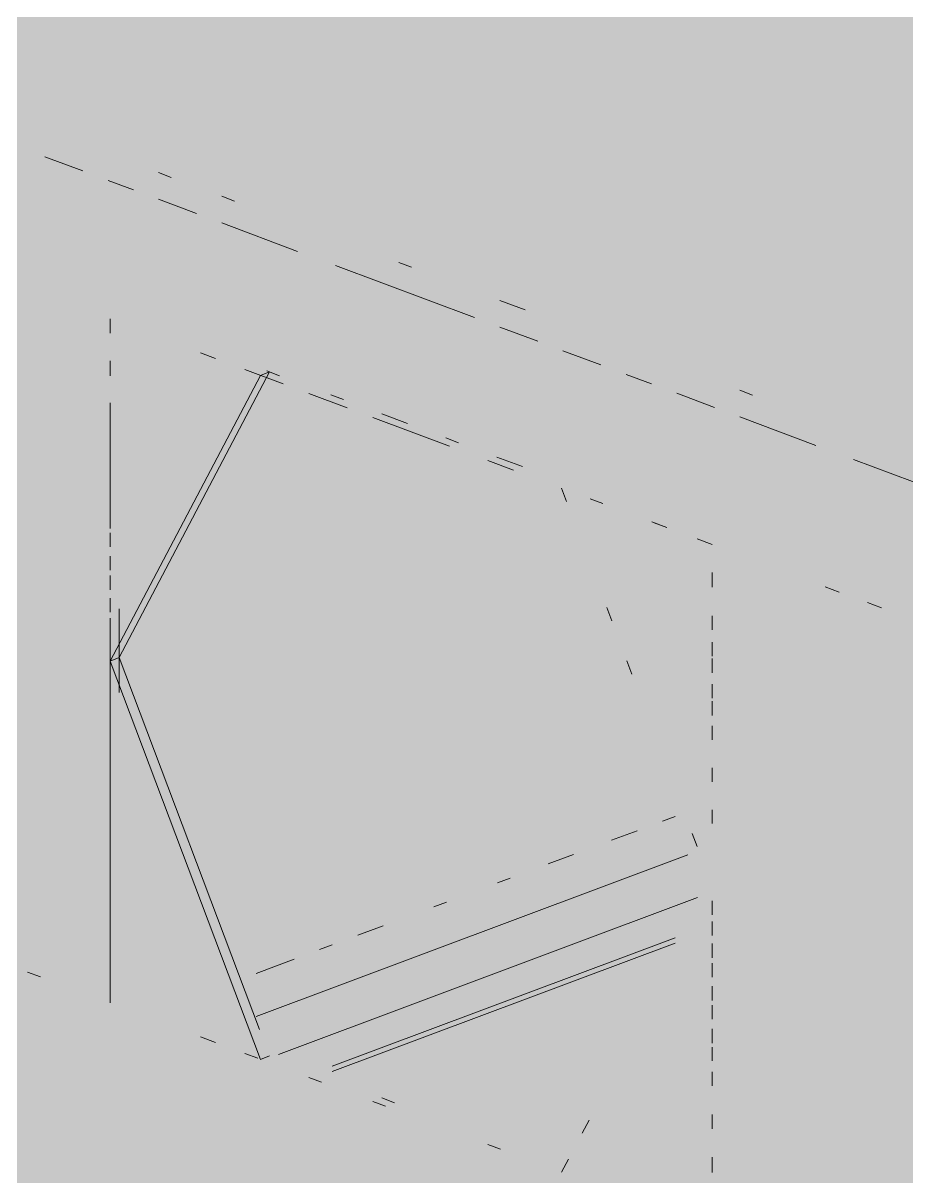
# Paper-space layout '03 3D Building and Roof' of a CAD drawing. Header units: millimetres. Extents: x 5 to 415, y 5 to 292.
# Drawn here: x 109.36 to 113.71, y 80.68 to 86.36 of the extents above; entities that cross this region are included whole.
import ezdxf

# ---------------------------------------------------------------- set-up
doc = ezdxf.new("R2010")
doc.units = ezdxf.units.MM
doc.layers.add('EXISTING', color=7, linetype='Continuous')
doc.layers.add('IMAGES', color=7, linetype='Continuous')

# ---------------------------------------------------------------- blocks, each defined once
blk = doc.blocks.new('SHEET_03')
at = {"layer": 'EXISTING', "color": 250, "lineweight": 9}
for p, q in [((109.6528, 85.6336), (109.4663, 85.7035)), ((110.0259, 85.6249), (110.0881, 85.6016)), ((109.9015, 85.5404), (109.7772, 85.587)), ((110.2124, 85.424), (110.0259, 85.4938)), ((110.3368, 85.5085), (110.3989, 85.4852)), ((110.7098, 85.2376), (110.3368, 85.3774)), ((111.5803, 84.9115), (110.8964, 85.1677)), ((111.2073, 85.1824), (111.2694, 85.1591)), ((111.7047, 84.9961), (111.829, 84.9495)), ((109.787, 84.8359), (109.787, 84.9046)), ((109.787, 84.9046), (109.787, 84.8345)), ((111.8912, 84.7951), (111.7047, 84.8649)), ((110.3054, 84.7104), (110.2314, 84.7381)), ((112.2021, 84.6786), (112.0156, 84.7485)), ((109.787, 84.6298), (109.787, 84.6985)), ((109.787, 84.6942), (109.787, 84.6241)), ((109.787, 83.2212), (110.5276, 84.6272)), ((110.5721, 84.6438), (109.8314, 83.2379)), ((110.4505, 84.6561), (110.6392, 84.5854)), ((110.5721, 84.6438), (110.5276, 84.6272)), ((110.6207, 84.6256), (110.5578, 84.6492)), ((112.4508, 84.5854), (112.3265, 84.632)), ((110.765, 84.5382), (110.9538, 84.4675)), ((110.9353, 84.5078), (110.8724, 84.5313)), ((112.7617, 84.469), (112.5752, 84.5389)), ((112.8861, 84.5535), (112.9482, 84.5302)), ((109.787, 83.874), (109.787, 84.4924)), ((109.787, 84.4838), (109.787, 84.4136)), ((111.0796, 84.4204), (111.457, 84.279)), ((111.2498, 84.3899), (111.124, 84.4371)), ((113.2591, 84.2826), (112.8861, 84.4224)), ((111.5015, 84.2957), (111.4386, 84.3192)), ((109.787, 84.2734), (109.787, 84.2032)), ((111.816, 84.1778), (111.6902, 84.225)), ((111.6457, 84.2083), (111.7716, 84.1612)), ((114.1296, 83.9565), (113.4457, 84.2128)), ((109.787, 84.0629), (109.787, 83.9928)), ((112.009, 84.0723), (112.0336, 84.0069)), ((112.149, 84.0198), (112.2119, 83.9962)), ((112.5274, 83.878), (112.4533, 83.9058)), ((112.4636, 83.902), (112.5265, 83.8784)), ((109.787, 83.8525), (109.787, 83.7824)), ((112.7496, 83.7948), (112.6755, 83.8225)), ((109.787, 83.6679), (109.787, 83.7366)), ((112.7496, 83.6574), (112.7496, 83.5887)), ((109.787, 83.6421), (109.787, 83.572)), ((112.7496, 83.5844), (112.7496, 83.6545)), ((113.3745, 83.5607), (113.3051, 83.5867)), ((109.787, 83.4617), (109.787, 83.5304)), ((113.5829, 83.4827), (113.5134, 83.5087)), ((109.787, 83.4317), (109.787, 83.2212)), ((109.8314, 83.4784), (109.8314, 83.0661)), ((109.8314, 83.2379), (109.8314, 83.4483)), ((112.2312, 83.484), (112.2558, 83.4186)), ((112.7496, 83.374), (112.7496, 83.4441)), ((109.787, 82.7059), (109.787, 83.3243)), ((112.7496, 83.3138), (112.7496, 83.2451)), ((109.787, 83.2212), (109.8314, 83.2379)), ((109.787, 83.2212), (109.787, 83.1511)), ((110.5276, 81.2604), (109.787, 83.2212)), ((109.8314, 83.0976), (109.8314, 83.2379)), ((109.8314, 83.2379), (110.5227, 81.4078)), ((112.3299, 83.2226), (112.3546, 83.1572)), ((112.7496, 83.1635), (112.7496, 83.2337)), ((112.7496, 83.1077), (112.7496, 83.039)), ((109.787, 83.0108), (109.787, 81.5379)), ((112.7496, 82.9531), (112.7496, 83.0233)), ((112.7496, 82.9016), (112.7496, 82.8329)), ((112.7496, 82.6955), (112.7496, 82.6267)), ((109.787, 82.4998), (109.787, 82.5685)), ((112.7496, 82.4893), (112.7496, 82.4206)), ((112.5049, 82.4329), (112.5674, 82.4563)), ((109.787, 82.2937), (109.787, 82.3624)), ((112.255, 82.3393), (112.3799, 82.3861)), ((112.6509, 82.3729), (112.6755, 82.3075)), ((110.5055, 81.4712), (112.6299, 82.267)), ((111.9426, 82.2222), (112.0675, 82.269)), ((109.787, 82.0875), (109.787, 82.1563)), ((111.6926, 82.1286), (111.7551, 82.152)), ((112.6776, 82.0564), (110.6157, 81.284)), ((111.3802, 82.0116), (111.4427, 82.035)), ((112.7496, 81.9711), (112.7496, 82.0413)), ((109.787, 81.5379), (109.787, 81.9501)), ((111.0053, 81.8711), (111.1303, 81.9179)), ((112.7496, 81.9397), (112.7496, 81.8709)), ((110.8804, 81.2263), (112.5674, 81.8583)), ((110.8179, 81.8009), (110.8804, 81.8243)), ((110.8804, 81.2008), (112.5674, 81.8328)), ((112.7496, 81.7607), (112.7496, 81.8309)), ((110.5055, 81.6839), (110.6929, 81.7541)), ((112.7496, 81.7335), (112.7496, 81.6648)), ((109.444, 81.6664), (109.381, 81.6899)), ((112.7496, 81.5503), (112.7496, 81.6204)), ((112.7496, 81.5274), (112.7496, 81.4587)), ((112.7496, 81.3399), (112.7496, 81.41)), ((110.2314, 81.3714), (110.3054, 81.3437)), ((110.5134, 81.2658), (110.4505, 81.2893)), ((110.5721, 81.2771), (110.5276, 81.2604)), ((112.7496, 81.3213), (112.7496, 81.2526)), ((110.8279, 81.1479), (110.765, 81.1715)), ((112.7496, 81.1295), (112.7496, 81.1996)), ((111.1425, 81.0301), (111.0796, 81.0537)), ((111.124, 81.0703), (111.1869, 81.0467)), ((112.7496, 80.919), (112.7496, 80.9892)), ((112.1436, 80.9611), (112.11, 80.8972)), ((111.7087, 80.818), (111.6457, 80.8416)), ((112.0426, 80.7694), (112.009, 80.7055)), ((112.7496, 80.7086), (112.7496, 80.7788)), ((112.7496, 80.7716), (112.7496, 80.7029))]:
    blk.add_line(p, q, dxfattribs=at)
at = {"layer": 'IMAGES', "color": 7}
for points in [[(108.8614, 86.2857), (109.8896, 86.2857), (108.8614, 86.4571), (109.8896, 86.4571)], [(109.8896, 86.2857), (110.0609, 86.2857), (109.8896, 86.4571), (110.0609, 86.4571)], [(110.0609, 86.2857), (110.2323, 86.2857), (110.0609, 86.4571), (110.2323, 86.4571)], [(110.2323, 86.2857), (110.4037, 86.2857), (110.2323, 86.4571), (110.4037, 86.4571)], [(110.4037, 86.2857), (110.575, 86.2857), (110.4037, 86.4571), (110.575, 86.4571)], [(110.575, 86.2857), (110.7464, 86.2857), (110.575, 86.4571), (110.7464, 86.4571)], [(110.7464, 86.1143), (110.9178, 86.1143), (110.7464, 86.4571), (110.9178, 86.4571)], [(110.9178, 86.2857), (122.0564, 86.2857), (110.9178, 86.4571), (122.0564, 86.4571)], [(108.8614, 86.1143), (109.3755, 86.1143), (108.8614, 86.2857), (109.3755, 86.2857)], [(109.3755, 86.1143), (110.0609, 86.1143), (109.3755, 86.2857), (110.0609, 86.2857)], [(110.0609, 86.1143), (110.4037, 86.1143), (110.0609, 86.2857), (110.4037, 86.2857)], [(110.4037, 86.1143), (110.575, 86.1143), (110.4037, 86.2857), (110.575, 86.2857)], [(110.575, 86.1143), (110.7464, 86.1143), (110.575, 86.2857), (110.7464, 86.2857)], [(110.9178, 86.1143), (111.0891, 86.1143), (110.9178, 86.2857), (111.0891, 86.2857)], [(111.0891, 86.1143), (111.6032, 86.1143), (111.0891, 86.2857), (111.6032, 86.2857)], [(111.6032, 86.1143), (121.5423, 86.1143), (111.6032, 86.2857), (121.5423, 86.2857)], [(109.2041, 85.9429), (109.3755, 85.9429), (109.2041, 86.1143), (109.3755, 86.1143)], [(109.3755, 85.9429), (110.7464, 85.9429), (109.3755, 86.1143), (110.7464, 86.1143)], [(110.7464, 85.9429), (110.9178, 85.9429), (110.7464, 86.1143), (110.9178, 86.1143)], [(110.9178, 85.9429), (111.0891, 85.9429), (110.9178, 86.1143), (111.0891, 86.1143)], [(111.0891, 85.9429), (111.2605, 85.9429), (111.0891, 86.1143), (111.2605, 86.1143)], [(111.2605, 85.9429), (111.4318, 85.9429), (111.2605, 86.1143), (111.4318, 86.1143)], [(111.4318, 85.9429), (111.6032, 85.9429), (111.4318, 86.1143), (111.6032, 86.1143)], [(111.6032, 85.9429), (111.9459, 85.9429), (111.6032, 86.1143), (111.9459, 86.1143)], [(111.9459, 85.9429), (121.1995, 85.9429), (111.9459, 86.1143), (121.1995, 86.1143)], [(108.8614, 85.7714), (109.3755, 85.7714), (108.8614, 85.9429), (109.3755, 85.9429)], [(109.3755, 85.7714), (109.5468, 85.7714), (109.3755, 85.9429), (109.5468, 85.9429)], [(109.5468, 85.7714), (109.8896, 85.7714), (109.5468, 85.9429), (109.8896, 85.9429)], [(109.8896, 85.7714), (110.0609, 85.7714), (109.8896, 85.9429), (110.0609, 85.9429)], [(110.0609, 85.7714), (111.2605, 85.7714), (110.0609, 85.9429), (111.2605, 85.9429)], [(111.2605, 85.7714), (111.4318, 85.7714), (111.2605, 85.9429), (111.4318, 85.9429)], [(111.4318, 85.7714), (111.6032, 85.7714), (111.4318, 85.9429), (111.6032, 85.9429)], [(111.6032, 85.7714), (111.9459, 85.7714), (111.6032, 85.9429), (111.9459, 85.9429)], [(111.9459, 85.7714), (112.1173, 85.7714), (111.9459, 85.9429), (112.1173, 85.9429)], [(112.1173, 85.6), (112.2887, 85.6), (112.1173, 85.9429), (112.2887, 85.9429)], [(112.2887, 85.7714), (112.6314, 85.7714), (112.2887, 85.9429), (112.6314, 85.9429)], [(112.6314, 85.7714), (120.6855, 85.7714), (112.6314, 85.9429), (120.6855, 85.9429)], [(109.2041, 85.6), (109.5468, 85.6), (109.2041, 85.7714), (109.5468, 85.7714)], [(109.5468, 85.6), (109.7182, 85.6), (109.5468, 85.7714), (109.7182, 85.7714)], [(109.7182, 85.6), (110.0609, 85.6), (109.7182, 85.7714), (110.0609, 85.7714)], [(110.0609, 85.6), (110.2323, 85.6), (110.0609, 85.7714), (110.2323, 85.7714)], [(110.2323, 85.6), (110.4037, 85.6), (110.2323, 85.7714), (110.4037, 85.7714)], [(110.4037, 85.6), (110.575, 85.6), (110.4037, 85.7714), (110.575, 85.7714)], [(110.575, 85.6), (111.7746, 85.6), (110.575, 85.7714), (111.7746, 85.7714)], [(111.7746, 85.6), (111.9459, 85.6), (111.7746, 85.7714), (111.9459, 85.7714)], [(111.9459, 85.6), (112.1173, 85.6), (111.9459, 85.7714), (112.1173, 85.7714)], [(112.2887, 85.6), (112.46, 85.6), (112.2887, 85.7714), (112.46, 85.7714)], [(112.46, 85.6), (112.6314, 85.6), (112.46, 85.7714), (112.6314, 85.7714)], [(112.6314, 85.6), (113.1455, 85.6), (112.6314, 85.7714), (113.1455, 85.7714)], [(113.1455, 85.6), (120.1714, 85.6), (113.1455, 85.7714), (120.1714, 85.7714)], [(109.0328, 85.2571), (109.3755, 85.2571), (109.0328, 85.6), (109.3755, 85.6)], [(109.3755, 85.4286), (109.5468, 85.4286), (109.3755, 85.6), (109.5468, 85.6)], [(109.5468, 85.4286), (109.7182, 85.4286), (109.5468, 85.6), (109.7182, 85.6)], [(109.7182, 85.4286), (110.4037, 85.4286), (109.7182, 85.6), (110.4037, 85.6)], [(110.4037, 85.4286), (110.575, 85.4286), (110.4037, 85.6), (110.575, 85.6)], [(110.575, 85.4286), (112.1173, 85.4286), (110.575, 85.6), (112.1173, 85.6)], [(112.1173, 85.4286), (112.2887, 85.4286), (112.1173, 85.6), (112.2887, 85.6)], [(112.2887, 85.4286), (112.6314, 85.4286), (112.2887, 85.6), (112.6314, 85.6)], [(112.6314, 85.4286), (113.1455, 85.4286), (112.6314, 85.6), (113.1455, 85.6)], [(113.1455, 85.4286), (113.4882, 85.4286), (113.1455, 85.6), (113.4882, 85.6)], [(113.4882, 85.4286), (119.8286, 85.4286), (113.4882, 85.6), (119.8286, 85.6)], [(109.3755, 85.2571), (109.5468, 85.2571), (109.3755, 85.4286), (109.5468, 85.4286)], [(109.5468, 85.2571), (109.7182, 85.2571), (109.5468, 85.4286), (109.7182, 85.4286)], [(109.7182, 85.2571), (109.8896, 85.2571), (109.7182, 85.4286), (109.8896, 85.4286)], [(109.8896, 85.2571), (110.0609, 85.2571), (109.8896, 85.4286), (110.0609, 85.4286)], [(110.0609, 85.2571), (110.2323, 85.2571), (110.0609, 85.4286), (110.2323, 85.4286)], [(110.2323, 85.2571), (110.4037, 85.2571), (110.2323, 85.4286), (110.4037, 85.4286)], [(110.4037, 85.2571), (110.575, 85.2571), (110.4037, 85.4286), (110.575, 85.4286)], [(110.575, 85.0857), (110.7464, 85.0857), (110.575, 85.4286), (110.7464, 85.4286)], [(110.7464, 85.2571), (110.9178, 85.2571), (110.7464, 85.4286), (110.9178, 85.4286)], [(110.9178, 85.2571), (111.0891, 85.2571), (110.9178, 85.4286), (111.0891, 85.4286)], [(111.0891, 85.2571), (111.2605, 85.2571), (111.0891, 85.4286), (111.2605, 85.4286)], [(111.2605, 85.2571), (111.4318, 85.2571), (111.2605, 85.4286), (111.4318, 85.4286)], [(111.4318, 85.2571), (112.46, 85.2571), (111.4318, 85.4286), (112.46, 85.4286)], [(112.46, 85.2571), (112.6314, 85.2571), (112.46, 85.4286), (112.6314, 85.4286)], [(112.6314, 85.2571), (112.8027, 85.2571), (112.6314, 85.4286), (112.8027, 85.4286)], [(112.8027, 85.2571), (112.9741, 85.2571), (112.8027, 85.4286), (112.9741, 85.4286)], [(112.9741, 85.2571), (113.4882, 85.2571), (112.9741, 85.4286), (113.4882, 85.4286)], [(113.4882, 85.2571), (113.6596, 85.2571), (113.4882, 85.4286), (113.6596, 85.4286)], [(113.6596, 85.2571), (113.8309, 85.2571), (113.6596, 85.4286), (113.8309, 85.4286)], [(109.2041, 85.0857), (109.3755, 85.0857), (109.2041, 85.2571), (109.3755, 85.2571)], [(109.3755, 85.0857), (109.5468, 85.0857), (109.3755, 85.2571), (109.5468, 85.2571)], [(109.5468, 85.0857), (110.0609, 85.0857), (109.5468, 85.2571), (110.0609, 85.2571)], [(110.0609, 85.0857), (110.2323, 85.0857), (110.0609, 85.2571), (110.2323, 85.2571)], [(110.2323, 85.0857), (110.575, 85.0857), (110.2323, 85.2571), (110.575, 85.2571)], [(110.7464, 85.0857), (110.9178, 85.0857), (110.7464, 85.2571), (110.9178, 85.2571)], [(110.9178, 85.0857), (111.0891, 85.0857), (110.9178, 85.2571), (111.0891, 85.2571)], [(111.0891, 85.0857), (111.2605, 85.0857), (111.0891, 85.2571), (111.2605, 85.2571)], [(111.2605, 85.0857), (111.4318, 85.0857), (111.2605, 85.2571), (111.4318, 85.2571)], [(111.4318, 85.0857), (111.6032, 85.0857), (111.4318, 85.2571), (111.6032, 85.2571)], [(111.6032, 85.0857), (111.7746, 85.0857), (111.6032, 85.2571), (111.7746, 85.2571)], [(111.7746, 85.0857), (111.9459, 85.0857), (111.7746, 85.2571), (111.9459, 85.2571)], [(111.9459, 85.0857), (112.9741, 85.0857), (111.9459, 85.2571), (112.9741, 85.2571)], [(112.9741, 85.0857), (113.1455, 85.0857), (112.9741, 85.2571), (113.1455, 85.2571)], [(113.1455, 85.0857), (113.6596, 85.0857), (113.1455, 85.2571), (113.6596, 85.2571)], [(113.6596, 85.0857), (113.8309, 85.0857), (113.6596, 85.2571), (113.8309, 85.2571)], [(109.2041, 84.9143), (109.3755, 84.9143), (109.2041, 85.0857), (109.3755, 85.0857)], [(109.3755, 84.9143), (109.7182, 84.9143), (109.3755, 85.0857), (109.7182, 85.0857)], [(109.7182, 84.9143), (109.8896, 84.9143), (109.7182, 85.0857), (109.8896, 85.0857)], [(109.8896, 84.9143), (110.575, 84.9143), (109.8896, 85.0857), (110.575, 85.0857)], [(110.575, 84.9143), (110.7464, 84.9143), (110.575, 85.0857), (110.7464, 85.0857)], [(110.7464, 84.7429), (110.9178, 84.7429), (110.7464, 85.0857), (110.9178, 85.0857)], [(110.9178, 84.9143), (111.0891, 84.9143), (110.9178, 85.0857), (111.0891, 85.0857)], [(111.0891, 84.9143), (111.2605, 84.9143), (111.0891, 85.0857), (111.2605, 85.0857)], [(111.2605, 84.9143), (111.4318, 84.9143), (111.2605, 85.0857), (111.4318, 85.0857)], [(111.4318, 84.7429), (111.6032, 84.7429), (111.4318, 85.0857), (111.6032, 85.0857)], [(111.6032, 84.7429), (111.7746, 84.7429), (111.6032, 85.0857), (111.7746, 85.0857)], [(111.7746, 84.9143), (111.9459, 84.9143), (111.7746, 85.0857), (111.9459, 85.0857)], [(111.9459, 84.9143), (112.1173, 84.9143), (111.9459, 85.0857), (112.1173, 85.0857)], [(112.1173, 84.9143), (112.46, 84.9143), (112.1173, 85.0857), (112.46, 85.0857)], [(112.46, 84.9143), (113.4882, 84.9143), (112.46, 85.0857), (113.4882, 85.0857)], [(113.4882, 84.9143), (113.6596, 84.9143), (113.4882, 85.0857), (113.6596, 85.0857)], [(113.6596, 84.9143), (113.8309, 84.9143), (113.6596, 85.0857), (113.8309, 85.0857)], [(109.2041, 84.7429), (109.3755, 84.7429), (109.2041, 84.9143), (109.3755, 84.9143)], [(109.3755, 84.7429), (109.5468, 84.7429), (109.3755, 84.9143), (109.5468, 84.9143)], [(109.5468, 84.7429), (109.7182, 84.7429), (109.5468, 84.9143), (109.7182, 84.9143)], [(109.7182, 83.5429), (109.8896, 83.5429), (109.7182, 84.9143), (109.8896, 84.9143)], [(109.8896, 84.7429), (110.0609, 84.7429), (109.8896, 84.9143), (110.0609, 84.9143)], [(110.0609, 84.7429), (110.2323, 84.7429), (110.0609, 84.9143), (110.2323, 84.9143)], [(110.2323, 84.7429), (110.7464, 84.7429), (110.2323, 84.9143), (110.7464, 84.9143)], [(110.9178, 84.7429), (111.0891, 84.7429), (110.9178, 84.9143), (111.0891, 84.9143)], [(111.0891, 84.7429), (111.4318, 84.7429), (111.0891, 84.9143), (111.4318, 84.9143)], [(111.7746, 84.7429), (111.9459, 84.7429), (111.7746, 84.9143), (111.9459, 84.9143)], [(111.9459, 84.7429), (112.1173, 84.7429), (111.9459, 84.9143), (112.1173, 84.9143)], [(112.1173, 84.7429), (112.2887, 84.7429), (112.1173, 84.9143), (112.2887, 84.9143)], [(112.2887, 84.7429), (112.46, 84.7429), (112.2887, 84.9143), (112.46, 84.9143)], [(112.46, 84.7429), (112.9741, 84.7429), (112.46, 84.9143), (112.9741, 84.9143)], [(112.9741, 84.7429), (113.8309, 84.7429), (112.9741, 84.9143), (113.8309, 84.9143)], [(109.2041, 82), (109.5468, 82), (109.2041, 84.7429), (109.5468, 84.7429)], [(109.5468, 84.5714), (109.7182, 84.5714), (109.5468, 84.7429), (109.7182, 84.7429)], [(109.8896, 84.5714), (110.0609, 84.5714), (109.8896, 84.7429), (110.0609, 84.7429)], [(110.0609, 84.5714), (110.2323, 84.5714), (110.0609, 84.7429), (110.2323, 84.7429)], [(110.2323, 84.5714), (110.4037, 84.5714), (110.2323, 84.7429), (110.4037, 84.7429)], [(110.4037, 84.4), (110.575, 84.4), (110.4037, 84.7429), (110.575, 84.7429)], [(110.575, 84.5714), (110.7464, 84.5714), (110.575, 84.7429), (110.7464, 84.7429)], [(110.7464, 84.5714), (111.0891, 84.5714), (110.7464, 84.7429), (111.0891, 84.7429)], [(111.0891, 84.5714), (111.4318, 84.5714), (111.0891, 84.7429), (111.4318, 84.7429)], [(111.4318, 84.5714), (111.7746, 84.5714), (111.4318, 84.7429), (111.7746, 84.7429)], [(111.7746, 84.5714), (111.9459, 84.5714), (111.7746, 84.7429), (111.9459, 84.7429)], [(111.9459, 84.5714), (112.46, 84.5714), (111.9459, 84.7429), (112.46, 84.7429)], [(112.46, 84.5714), (112.6314, 84.5714), (112.46, 84.7429), (112.6314, 84.7429)], [(112.6314, 84.5714), (112.8027, 84.5714), (112.6314, 84.7429), (112.8027, 84.7429)], [(112.8027, 84.5714), (112.9741, 84.5714), (112.8027, 84.7429), (112.9741, 84.7429)], [(112.9741, 84.5714), (113.1455, 84.5714), (112.9741, 84.7429), (113.1455, 84.7429)], [(113.1455, 84.5714), (114.345, 84.5714), (113.1455, 84.7429), (114.345, 84.7429)], [(109.5468, 83.5429), (109.7182, 83.5429), (109.5468, 84.5714), (109.7182, 84.5714)], [(109.8896, 84.4), (110.0609, 84.4), (109.8896, 84.5714), (110.0609, 84.5714)], [(110.0609, 84.4), (110.2323, 84.4), (110.0609, 84.5714), (110.2323, 84.5714)], [(110.2323, 84.4), (110.4037, 84.4), (110.2323, 84.5714), (110.4037, 84.5714)], [(110.575, 84.4), (110.7464, 84.4), (110.575, 84.5714), (110.7464, 84.5714)], [(110.7464, 84.4), (110.9178, 84.4), (110.7464, 84.5714), (110.9178, 84.5714)], [(110.9178, 84.4), (111.0891, 84.4), (110.9178, 84.5714), (111.0891, 84.5714)], [(111.0891, 84.4), (111.2605, 84.4), (111.0891, 84.5714), (111.2605, 84.5714)], [(111.2605, 84.4), (111.4318, 84.4), (111.2605, 84.5714), (111.4318, 84.5714)], [(111.4318, 84.4), (111.6032, 84.4), (111.4318, 84.5714), (111.6032, 84.5714)], [(111.6032, 84.4), (111.7746, 84.4), (111.6032, 84.5714), (111.7746, 84.5714)], [(111.7746, 84.4), (111.9459, 84.4), (111.7746, 84.5714), (111.9459, 84.5714)], [(111.9459, 84.2286), (112.2887, 84.2286), (111.9459, 84.5714), (112.2887, 84.5714)], [(112.2887, 84.4), (112.46, 84.4), (112.2887, 84.5714), (112.46, 84.5714)], [(112.46, 84.4), (112.6314, 84.4), (112.46, 84.5714), (112.6314, 84.5714)], [(112.6314, 84.4), (112.8027, 84.4), (112.6314, 84.5714), (112.8027, 84.5714)], [(112.8027, 84.4), (113.1455, 84.4), (112.8027, 84.5714), (113.1455, 84.5714)], [(113.1455, 84.4), (113.3168, 84.4), (113.1455, 84.5714), (113.3168, 84.5714)], [(113.3168, 84.4), (113.4882, 84.4), (113.3168, 84.5714), (113.4882, 84.5714)], [(113.4882, 84.4), (113.6596, 84.4), (113.4882, 84.5714), (113.6596, 84.5714)], [(113.6596, 84.4), (114.6877, 84.4), (113.6596, 84.5714), (114.6877, 84.5714)], [(109.8896, 84.0571), (110.0609, 84.0571), (109.8896, 84.4), (110.0609, 84.4)], [(110.0609, 84.2286), (110.2323, 84.2286), (110.0609, 84.4), (110.2323, 84.4)], [(110.2323, 84.2286), (110.4037, 84.2286), (110.2323, 84.4), (110.4037, 84.4)], [(110.4037, 84.2286), (110.575, 84.2286), (110.4037, 84.4), (110.575, 84.4)], [(110.575, 84.2286), (110.7464, 84.2286), (110.575, 84.4), (110.7464, 84.4)], [(110.7464, 84.2286), (110.9178, 84.2286), (110.7464, 84.4), (110.9178, 84.4)], [(110.9178, 84.2286), (111.0891, 84.2286), (110.9178, 84.4), (111.0891, 84.4)], [(111.0891, 84.2286), (111.2605, 84.2286), (111.0891, 84.4), (111.2605, 84.4)], [(111.2605, 84.2286), (111.4318, 84.2286), (111.2605, 84.4), (111.4318, 84.4)], [(111.4318, 84.2286), (111.6032, 84.2286), (111.4318, 84.4), (111.6032, 84.4)], [(111.6032, 84.2286), (111.9459, 84.2286), (111.6032, 84.4), (111.9459, 84.4)], [(112.2887, 84.0571), (112.46, 84.0571), (112.2887, 84.4), (112.46, 84.4)], [(112.46, 84.2286), (112.6314, 84.2286), (112.46, 84.4), (112.6314, 84.4)], [(112.6314, 84.2286), (112.8027, 84.2286), (112.6314, 84.4), (112.8027, 84.4)], [(112.8027, 84.2286), (112.9741, 84.2286), (112.8027, 84.4), (112.9741, 84.4)], [(112.9741, 84.2286), (113.1455, 84.2286), (112.9741, 84.4), (113.1455, 84.4)], [(113.1455, 84.2286), (113.3168, 84.2286), (113.1455, 84.4), (113.3168, 84.4)], [(113.3168, 84.2286), (113.4882, 84.2286), (113.3168, 84.4), (113.4882, 84.4)], [(113.4882, 84.2286), (113.6596, 84.2286), (113.4882, 84.4), (113.6596, 84.4)], [(113.6596, 84.2286), (113.8309, 84.2286), (113.6596, 84.4), (113.8309, 84.4)], [(110.0609, 84.0571), (110.2323, 84.0571), (110.0609, 84.2286), (110.2323, 84.2286)], [(110.2323, 84.0571), (110.4037, 84.0571), (110.2323, 84.2286), (110.4037, 84.2286)], [(110.4037, 84.0571), (110.575, 84.0571), (110.4037, 84.2286), (110.575, 84.2286)], [(110.575, 84.0571), (110.7464, 84.0571), (110.575, 84.2286), (110.7464, 84.2286)], [(110.7464, 84.0571), (111.0891, 84.0571), (110.7464, 84.2286), (111.0891, 84.2286)], [(111.0891, 84.0571), (111.2605, 84.0571), (111.0891, 84.2286), (111.2605, 84.2286)], [(111.2605, 84.0571), (111.4318, 84.0571), (111.2605, 84.2286), (111.4318, 84.2286)], [(111.4318, 84.0571), (111.9459, 84.0571), (111.4318, 84.2286), (111.9459, 84.2286)], [(111.9459, 84.0571), (112.1173, 84.0571), (111.9459, 84.2286), (112.1173, 84.2286)], [(112.1173, 84.0571), (112.2887, 84.0571), (112.1173, 84.2286), (112.2887, 84.2286)], [(112.46, 84.0571), (112.6314, 84.0571), (112.46, 84.2286), (112.6314, 84.2286)], [(112.6314, 84.0571), (112.8027, 84.0571), (112.6314, 84.2286), (112.8027, 84.2286)], [(112.8027, 84.0571), (113.1455, 84.0571), (112.8027, 84.2286), (113.1455, 84.2286)], [(113.1455, 84.0571), (113.3168, 84.0571), (113.1455, 84.2286), (113.3168, 84.2286)], [(113.3168, 84.0571), (113.4882, 84.0571), (113.3168, 84.2286), (113.4882, 84.2286)], [(113.4882, 84.0571), (113.6596, 84.0571), (113.4882, 84.2286), (113.6596, 84.2286)], [(113.6596, 84.0571), (113.8309, 84.0571), (113.6596, 84.2286), (113.8309, 84.2286)], [(109.8896, 83.8857), (110.0609, 83.8857), (109.8896, 84.0571), (110.0609, 84.0571)], [(110.0609, 83.8857), (110.2323, 83.8857), (110.0609, 84.0571), (110.2323, 84.0571)], [(110.2323, 83.8857), (110.4037, 83.8857), (110.2323, 84.0571), (110.4037, 84.0571)], [(110.4037, 83.8857), (110.575, 83.8857), (110.4037, 84.0571), (110.575, 84.0571)], [(110.575, 83.8857), (111.2605, 83.8857), (110.575, 84.0571), (111.2605, 84.0571)], [(111.2605, 83.8857), (111.4318, 83.8857), (111.2605, 84.0571), (111.4318, 84.0571)], [(111.4318, 83.8857), (111.6032, 83.8857), (111.4318, 84.0571), (111.6032, 84.0571)], [(111.6032, 83.8857), (111.7746, 83.8857), (111.6032, 84.0571), (111.7746, 84.0571)], [(111.7746, 83.8857), (111.9459, 83.8857), (111.7746, 84.0571), (111.9459, 84.0571)], [(111.9459, 83.8857), (112.1173, 83.8857), (111.9459, 84.0571), (112.1173, 84.0571)], [(112.1173, 83.8857), (112.2887, 83.8857), (112.1173, 84.0571), (112.2887, 84.0571)], [(112.2887, 83.7143), (112.46, 83.7143), (112.2887, 84.0571), (112.46, 84.0571)], [(112.46, 83.8857), (112.8027, 83.8857), (112.46, 84.0571), (112.8027, 84.0571)], [(112.8027, 83.8857), (112.9741, 83.8857), (112.8027, 84.0571), (112.9741, 84.0571)], [(112.9741, 83.8857), (113.1455, 83.8857), (112.9741, 84.0571), (113.1455, 84.0571)], [(113.1455, 83.8857), (113.3168, 83.8857), (113.1455, 84.0571), (113.3168, 84.0571)], [(113.3168, 83.8857), (113.4882, 83.8857), (113.3168, 84.0571), (113.4882, 84.0571)], [(113.4882, 83.8857), (113.6596, 83.8857), (113.4882, 84.0571), (113.6596, 84.0571)], [(113.6596, 83.8857), (114.1737, 83.8857), (113.6596, 84.0571), (114.1737, 84.0571)], [(109.8896, 83.7143), (110.0609, 83.7143), (109.8896, 83.8857), (110.0609, 83.8857)], [(110.0609, 83.5429), (110.2323, 83.5429), (110.0609, 83.8857), (110.2323, 83.8857)], [(110.2323, 83.7143), (110.4037, 83.7143), (110.2323, 83.8857), (110.4037, 83.8857)], [(110.4037, 83.7143), (110.575, 83.7143), (110.4037, 83.8857), (110.575, 83.8857)], [(110.575, 83.7143), (111.7746, 83.7143), (110.575, 83.8857), (111.7746, 83.8857)], [(111.7746, 83.5429), (111.9459, 83.5429), (111.7746, 83.8857), (111.9459, 83.8857)], [(111.9459, 83.5429), (112.1173, 83.5429), (111.9459, 83.8857), (112.1173, 83.8857)], [(112.1173, 83.7143), (112.2887, 83.7143), (112.1173, 83.8857), (112.2887, 83.8857)], [(112.46, 83.7143), (112.6314, 83.7143), (112.46, 83.8857), (112.6314, 83.8857)], [(112.6314, 83.7143), (112.8027, 83.7143), (112.6314, 83.8857), (112.8027, 83.8857)], [(112.8027, 83.7143), (112.9741, 83.7143), (112.8027, 83.8857), (112.9741, 83.8857)], [(112.9741, 83.7143), (113.1455, 83.7143), (112.9741, 83.8857), (113.1455, 83.8857)], [(113.1455, 83.7143), (113.4882, 83.7143), (113.1455, 83.8857), (113.4882, 83.8857)], [(113.4882, 83.7143), (113.6596, 83.7143), (113.4882, 83.8857), (113.6596, 83.8857)], [(113.6596, 79.0857), (113.8309, 79.0857), (113.6596, 83.8857), (113.8309, 83.8857)], [(109.8896, 83.5429), (110.0609, 83.5429), (109.8896, 83.7143), (110.0609, 83.7143)], [(110.2323, 83.5429), (110.4037, 83.5429), (110.2323, 83.7143), (110.4037, 83.7143)], [(110.4037, 83.5429), (111.7746, 83.5429), (110.4037, 83.7143), (111.7746, 83.7143)], [(112.1173, 83.5429), (112.2887, 83.5429), (112.1173, 83.7143), (112.2887, 83.7143)], [(112.2887, 83.5429), (112.6314, 83.5429), (112.2887, 83.7143), (112.6314, 83.7143)], [(112.6314, 83.5429), (112.9741, 83.5429), (112.6314, 83.7143), (112.9741, 83.7143)], [(112.9741, 83.5429), (113.1455, 83.5429), (112.9741, 83.7143), (113.1455, 83.7143)], [(113.1455, 83.5429), (113.4882, 83.5429), (113.1455, 83.7143), (113.4882, 83.7143)], [(113.4882, 83.5429), (113.6596, 83.5429), (113.4882, 83.7143), (113.6596, 83.7143)], [(109.5468, 82.6857), (109.7182, 82.6857), (109.5468, 83.5429), (109.7182, 83.5429)], [(109.7182, 83.0286), (110.0609, 83.0286), (109.7182, 83.5429), (110.0609, 83.5429)], [(110.0609, 83.3714), (110.2323, 83.3714), (110.0609, 83.5429), (110.2323, 83.5429)], [(110.2323, 83.3714), (110.4037, 83.3714), (110.2323, 83.5429), (110.4037, 83.5429)], [(110.4037, 83.3714), (111.9459, 83.3714), (110.4037, 83.5429), (111.9459, 83.5429)], [(111.9459, 83.2), (112.1173, 83.2), (111.9459, 83.5429), (112.1173, 83.5429)], [(112.1173, 83.2), (112.2887, 83.2), (112.1173, 83.5429), (112.2887, 83.5429)], [(112.2887, 83.3714), (112.46, 83.3714), (112.2887, 83.5429), (112.46, 83.5429)], [(112.46, 83.0286), (112.6314, 83.0286), (112.46, 83.5429), (112.6314, 83.5429)], [(112.6314, 82.5143), (112.8027, 82.5143), (112.6314, 83.5429), (112.8027, 83.5429)], [(112.8027, 83.3714), (112.9741, 83.3714), (112.8027, 83.5429), (112.9741, 83.5429)], [(112.9741, 83.3714), (113.1455, 83.3714), (112.9741, 83.5429), (113.1455, 83.5429)], [(113.1455, 83.3714), (113.3168, 83.3714), (113.1455, 83.5429), (113.3168, 83.5429)], [(113.3168, 83.3714), (113.4882, 83.3714), (113.3168, 83.5429), (113.4882, 83.5429)], [(113.4882, 83.3714), (113.6596, 83.3714), (113.4882, 83.5429), (113.6596, 83.5429)], [(110.0609, 83.2), (110.2323, 83.2), (110.0609, 83.3714), (110.2323, 83.3714)], [(110.2323, 83.2), (111.9459, 83.2), (110.2323, 83.3714), (111.9459, 83.3714)], [(112.2887, 83.2), (112.46, 83.2), (112.2887, 83.3714), (112.46, 83.3714)], [(112.8027, 82.5143), (112.9741, 82.5143), (112.8027, 83.3714), (112.9741, 83.3714)], [(112.9741, 80.4571), (113.1455, 80.4571), (112.9741, 83.3714), (113.1455, 83.3714)], [(113.1455, 83.2), (113.3168, 83.2), (113.1455, 83.3714), (113.3168, 83.3714)], [(113.3168, 83.2), (113.4882, 83.2), (113.3168, 83.3714), (113.4882, 83.3714)], [(113.4882, 83.2), (113.6596, 83.2), (113.4882, 83.3714), (113.6596, 83.3714)], [(110.0609, 83.0286), (110.2323, 83.0286), (110.0609, 83.2), (110.2323, 83.2)], [(110.2323, 83.0286), (112.1173, 83.0286), (110.2323, 83.2), (112.1173, 83.2)], [(112.1173, 83.0286), (112.2887, 83.0286), (112.1173, 83.2), (112.2887, 83.2)], [(112.2887, 83.0286), (112.46, 83.0286), (112.2887, 83.2), (112.46, 83.2)], [(113.1455, 80.4571), (113.4882, 80.4571), (113.1455, 83.2), (113.4882, 83.2)], [(113.4882, 83.0286), (113.6596, 83.0286), (113.4882, 83.2), (113.6596, 83.2)], [(109.7182, 82.8571), (109.8896, 82.8571), (109.7182, 83.0286), (109.8896, 83.0286)], [(109.8896, 82.8571), (110.0609, 82.8571), (109.8896, 83.0286), (110.0609, 83.0286)], [(110.0609, 82.8571), (110.2323, 82.8571), (110.0609, 83.0286), (110.2323, 83.0286)], [(110.2323, 82.6857), (110.4037, 82.6857), (110.2323, 83.0286), (110.4037, 83.0286)], [(110.4037, 82.8571), (112.2887, 82.8571), (110.4037, 83.0286), (112.2887, 83.0286)], [(112.2887, 82.6857), (112.46, 82.6857), (112.2887, 83.0286), (112.46, 83.0286)], [(112.46, 82.8571), (112.6314, 82.8571), (112.46, 83.0286), (112.6314, 83.0286)], [(113.4882, 80.4571), (113.6596, 80.4571), (113.4882, 83.0286), (113.6596, 83.0286)], [(109.7182, 82.6857), (110.0609, 82.6857), (109.7182, 82.8571), (110.0609, 82.8571)], [(110.0609, 82.6857), (110.2323, 82.6857), (110.0609, 82.8571), (110.2323, 82.8571)], [(110.4037, 82.6857), (112.1173, 82.6857), (110.4037, 82.8571), (112.1173, 82.8571)], [(112.1173, 82.6857), (112.2887, 82.6857), (112.1173, 82.8571), (112.2887, 82.8571)], [(112.46, 82.6857), (112.6314, 82.6857), (112.46, 82.8571), (112.6314, 82.8571)], [(109.5468, 82), (109.7182, 82), (109.5468, 82.6857), (109.7182, 82.6857)], [(109.7182, 82.5143), (110.0609, 82.5143), (109.7182, 82.6857), (110.0609, 82.6857)], [(110.0609, 82.5143), (110.2323, 82.5143), (110.0609, 82.6857), (110.2323, 82.6857)], [(110.2323, 82.5143), (110.4037, 82.5143), (110.2323, 82.6857), (110.4037, 82.6857)], [(110.4037, 82.5143), (111.7746, 82.5143), (110.4037, 82.6857), (111.7746, 82.6857)], [(111.7746, 82.5143), (111.9459, 82.5143), (111.7746, 82.6857), (111.9459, 82.6857)], [(111.9459, 82.5143), (112.2887, 82.5143), (111.9459, 82.6857), (112.2887, 82.6857)], [(112.2887, 82.5143), (112.46, 82.5143), (112.2887, 82.6857), (112.46, 82.6857)], [(112.46, 82.5143), (112.6314, 82.5143), (112.46, 82.6857), (112.6314, 82.6857)], [(109.7182, 81.4857), (109.8896, 81.4857), (109.7182, 82.5143), (109.8896, 82.5143)], [(109.8896, 82.3429), (110.0609, 82.3429), (109.8896, 82.5143), (110.0609, 82.5143)], [(110.0609, 82.3429), (110.2323, 82.3429), (110.0609, 82.5143), (110.2323, 82.5143)], [(110.2323, 82.3429), (110.4037, 82.3429), (110.2323, 82.5143), (110.4037, 82.5143)], [(110.4037, 82.3429), (110.575, 82.3429), (110.4037, 82.5143), (110.575, 82.5143)], [(110.575, 82.3429), (111.7746, 82.3429), (110.575, 82.5143), (111.7746, 82.5143)], [(111.7746, 82.1714), (111.9459, 82.1714), (111.7746, 82.5143), (111.9459, 82.5143)], [(111.9459, 82.3429), (112.1173, 82.3429), (111.9459, 82.5143), (112.1173, 82.5143)], [(112.1173, 82.3429), (112.2887, 82.3429), (112.1173, 82.5143), (112.2887, 82.5143)], [(112.2887, 82.3429), (112.46, 82.3429), (112.2887, 82.5143), (112.46, 82.5143)], [(112.46, 82.3429), (112.6314, 82.3429), (112.46, 82.5143), (112.6314, 82.5143)], [(112.6314, 82.3429), (112.8027, 82.3429), (112.6314, 82.5143), (112.8027, 82.5143)], [(112.8027, 82.3429), (112.9741, 82.3429), (112.8027, 82.5143), (112.9741, 82.5143)], [(109.8896, 82.1714), (110.0609, 82.1714), (109.8896, 82.3429), (110.0609, 82.3429)], [(110.0609, 82.1714), (110.2323, 82.1714), (110.0609, 82.3429), (110.2323, 82.3429)], [(110.2323, 82.1714), (110.4037, 82.1714), (110.2323, 82.3429), (110.4037, 82.3429)], [(110.4037, 82.1714), (110.575, 82.1714), (110.4037, 82.3429), (110.575, 82.3429)], [(110.575, 82.1714), (111.0891, 82.1714), (110.575, 82.3429), (111.0891, 82.3429)], [(111.0891, 82.1714), (111.2605, 82.1714), (111.0891, 82.3429), (111.2605, 82.3429)], [(111.2605, 82.1714), (111.4318, 82.1714), (111.2605, 82.3429), (111.4318, 82.3429)], [(111.4318, 82.1714), (111.6032, 82.1714), (111.4318, 82.3429), (111.6032, 82.3429)], [(111.6032, 82.1714), (111.7746, 82.1714), (111.6032, 82.3429), (111.7746, 82.3429)], [(111.9459, 82.1714), (112.6314, 82.1714), (111.9459, 82.3429), (112.6314, 82.3429)], [(112.6314, 82.1714), (112.8027, 82.1714), (112.6314, 82.3429), (112.8027, 82.3429)], [(112.8027, 82.1714), (112.9741, 82.1714), (112.8027, 82.3429), (112.9741, 82.3429)], [(109.8896, 82), (110.0609, 82), (109.8896, 82.1714), (110.0609, 82.1714)], [(110.0609, 82), (110.2323, 82), (110.0609, 82.1714), (110.2323, 82.1714)], [(110.2323, 82), (110.4037, 82), (110.2323, 82.1714), (110.4037, 82.1714)], [(110.4037, 82), (110.575, 82), (110.4037, 82.1714), (110.575, 82.1714)], [(110.575, 82), (110.7464, 82), (110.575, 82.1714), (110.7464, 82.1714)], [(110.7464, 82), (110.9178, 82), (110.7464, 82.1714), (110.9178, 82.1714)], [(110.9178, 82), (111.0891, 82), (110.9178, 82.1714), (111.0891, 82.1714)], [(111.0891, 82), (111.2605, 82), (111.0891, 82.1714), (111.2605, 82.1714)], [(111.2605, 82), (112.1173, 82), (111.2605, 82.1714), (112.1173, 82.1714)], [(112.1173, 82), (112.46, 82), (112.1173, 82.1714), (112.46, 82.1714)], [(112.46, 82), (112.6314, 82), (112.46, 82.1714), (112.6314, 82.1714)], [(112.6314, 81.8286), (112.8027, 81.8286), (112.6314, 82.1714), (112.8027, 82.1714)], [(112.8027, 81.8286), (112.9741, 81.8286), (112.8027, 82.1714), (112.9741, 82.1714)], [(109.2041, 81.8286), (109.3755, 81.8286), (109.2041, 82), (109.3755, 82)], [(109.3755, 81.8286), (109.7182, 81.8286), (109.3755, 82), (109.7182, 82)], [(109.8896, 81.8286), (110.0609, 81.8286), (109.8896, 82), (110.0609, 82)], [(110.0609, 81.8286), (110.2323, 81.8286), (110.0609, 82), (110.2323, 82)], [(110.2323, 81.6571), (110.4037, 81.6571), (110.2323, 82), (110.4037, 82)], [(110.4037, 81.8286), (110.575, 81.8286), (110.4037, 82), (110.575, 82)], [(110.575, 81.8286), (110.7464, 81.8286), (110.575, 82), (110.7464, 82)], [(110.7464, 81.8286), (110.9178, 81.8286), (110.7464, 82), (110.9178, 82)], [(110.9178, 81.8286), (111.2605, 81.8286), (110.9178, 82), (111.2605, 82)], [(111.2605, 81.8286), (111.4318, 81.8286), (111.2605, 82), (111.4318, 82)], [(111.4318, 81.8286), (111.7746, 81.8286), (111.4318, 82), (111.7746, 82)], [(111.7746, 81.6571), (112.1173, 81.6571), (111.7746, 82), (112.1173, 82)], [(112.1173, 81.8286), (112.2887, 81.8286), (112.1173, 82), (112.2887, 82)], [(112.2887, 81.8286), (112.46, 81.8286), (112.2887, 82), (112.46, 82)], [(112.46, 81.8286), (112.6314, 81.8286), (112.46, 82), (112.6314, 82)], [(108.8614, 81.6571), (109.3755, 81.6571), (108.8614, 81.8286), (109.3755, 81.8286)], [(109.3755, 81.6571), (109.5468, 81.6571), (109.3755, 81.8286), (109.5468, 81.8286)], [(109.5468, 81.6571), (109.7182, 81.6571), (109.5468, 81.8286), (109.7182, 81.8286)], [(109.8896, 81.6571), (110.0609, 81.6571), (109.8896, 81.8286), (110.0609, 81.8286)], [(110.0609, 81.4857), (110.2323, 81.4857), (110.0609, 81.8286), (110.2323, 81.8286)], [(110.4037, 81.6571), (110.575, 81.6571), (110.4037, 81.8286), (110.575, 81.8286)], [(110.575, 81.6571), (110.7464, 81.6571), (110.575, 81.8286), (110.7464, 81.8286)], [(110.7464, 81.6571), (110.9178, 81.6571), (110.7464, 81.8286), (110.9178, 81.8286)], [(110.9178, 81.6571), (111.6032, 81.6571), (110.9178, 81.8286), (111.6032, 81.8286)], [(111.6032, 81.6571), (111.7746, 81.6571), (111.6032, 81.8286), (111.7746, 81.8286)], [(112.1173, 81.6571), (112.6314, 81.6571), (112.1173, 81.8286), (112.6314, 81.8286)], [(112.6314, 80.4571), (112.8027, 80.4571), (112.6314, 81.8286), (112.8027, 81.8286)], [(112.8027, 80.6286), (112.9741, 80.6286), (112.8027, 81.8286), (112.9741, 81.8286)], [(109.2041, 81.4857), (109.3755, 81.4857), (109.2041, 81.6571), (109.3755, 81.6571)], [(109.3755, 81.4857), (109.7182, 81.4857), (109.3755, 81.6571), (109.7182, 81.6571)], [(109.8896, 81.4857), (110.0609, 81.4857), (109.8896, 81.6571), (110.0609, 81.6571)], [(110.2323, 81.4857), (110.4037, 81.4857), (110.2323, 81.6571), (110.4037, 81.6571)], [(110.4037, 81.4857), (110.575, 81.4857), (110.4037, 81.6571), (110.575, 81.6571)], [(110.575, 81.4857), (110.9178, 81.4857), (110.575, 81.6571), (110.9178, 81.6571)], [(110.9178, 81.4857), (111.2605, 81.4857), (110.9178, 81.6571), (111.2605, 81.6571)], [(111.2605, 81.4857), (111.4318, 81.4857), (111.2605, 81.6571), (111.4318, 81.6571)], [(111.4318, 81.4857), (111.7746, 81.4857), (111.4318, 81.6571), (111.7746, 81.6571)], [(111.7746, 81.4857), (111.9459, 81.4857), (111.7746, 81.6571), (111.9459, 81.6571)], [(111.9459, 81.4857), (112.1173, 81.4857), (111.9459, 81.6571), (112.1173, 81.6571)], [(112.1173, 81.4857), (112.2887, 81.4857), (112.1173, 81.6571), (112.2887, 81.6571)], [(112.2887, 81.4857), (112.46, 81.4857), (112.2887, 81.6571), (112.46, 81.6571)], [(112.46, 81.4857), (112.6314, 81.4857), (112.46, 81.6571), (112.6314, 81.6571)], [(109.0328, 81.3143), (109.5468, 81.3143), (109.0328, 81.4857), (109.5468, 81.4857)], [(109.5468, 81.3143), (109.7182, 81.3143), (109.5468, 81.4857), (109.7182, 81.4857)], [(109.7182, 81.3143), (109.8896, 81.3143), (109.7182, 81.4857), (109.8896, 81.4857)], [(109.8896, 81.3143), (110.2323, 81.3143), (109.8896, 81.4857), (110.2323, 81.4857)], [(110.2323, 81.3143), (110.4037, 81.3143), (110.2323, 81.4857), (110.4037, 81.4857)], [(110.4037, 81.3143), (111.2605, 81.3143), (110.4037, 81.4857), (111.2605, 81.4857)], [(111.2605, 81.3143), (111.6032, 81.3143), (111.2605, 81.4857), (111.6032, 81.4857)], [(111.6032, 81.3143), (111.7746, 81.3143), (111.6032, 81.4857), (111.7746, 81.4857)], [(111.7746, 81.3143), (111.9459, 81.3143), (111.7746, 81.4857), (111.9459, 81.4857)], [(111.9459, 81.3143), (112.1173, 81.3143), (111.9459, 81.4857), (112.1173, 81.4857)], [(112.1173, 81.3143), (112.2887, 81.3143), (112.1173, 81.4857), (112.2887, 81.4857)], [(112.2887, 81.3143), (112.46, 81.3143), (112.2887, 81.4857), (112.46, 81.4857)], [(112.46, 81.3143), (112.6314, 81.3143), (112.46, 81.4857), (112.6314, 81.4857)], [(109.2041, 81.1429), (109.5468, 81.1429), (109.2041, 81.3143), (109.5468, 81.3143)], [(109.5468, 81.1429), (109.7182, 81.1429), (109.5468, 81.3143), (109.7182, 81.3143)], [(109.7182, 81.1429), (109.8896, 81.1429), (109.7182, 81.3143), (109.8896, 81.3143)], [(109.8896, 81.1429), (110.2323, 81.1429), (109.8896, 81.3143), (110.2323, 81.3143)], [(110.2323, 81.1429), (110.4037, 81.1429), (110.2323, 81.3143), (110.4037, 81.3143)], [(110.4037, 81.1429), (110.575, 81.1429), (110.4037, 81.3143), (110.575, 81.3143)], [(110.575, 81.1429), (110.9178, 81.1429), (110.575, 81.3143), (110.9178, 81.3143)], [(110.9178, 81.1429), (111.0891, 81.1429), (110.9178, 81.3143), (111.0891, 81.3143)], [(111.0891, 81.1429), (111.2605, 81.1429), (111.0891, 81.3143), (111.2605, 81.3143)], [(111.2605, 81.1429), (111.4318, 81.1429), (111.2605, 81.3143), (111.4318, 81.3143)], [(111.4318, 81.1429), (111.6032, 81.1429), (111.4318, 81.3143), (111.6032, 81.3143)], [(111.6032, 81.1429), (111.7746, 81.1429), (111.6032, 81.3143), (111.7746, 81.3143)], [(111.7746, 81.1429), (112.1173, 81.1429), (111.7746, 81.3143), (112.1173, 81.3143)], [(112.1173, 81.1429), (112.46, 81.1429), (112.1173, 81.3143), (112.46, 81.3143)], [(112.46, 80.9714), (112.6314, 80.9714), (112.46, 81.3143), (112.6314, 81.3143)], [(109.2041, 80.9714), (109.8896, 80.9714), (109.2041, 81.1429), (109.8896, 81.1429)], [(109.8896, 80.9714), (110.0609, 80.9714), (109.8896, 81.1429), (110.0609, 81.1429)], [(110.0609, 80.9714), (110.2323, 80.9714), (110.0609, 81.1429), (110.2323, 81.1429)], [(110.2323, 80.9714), (110.575, 80.9714), (110.2323, 81.1429), (110.575, 81.1429)], [(110.575, 80.9714), (110.7464, 80.9714), (110.575, 81.1429), (110.7464, 81.1429)], [(110.7464, 80.9714), (110.9178, 80.9714), (110.7464, 81.1429), (110.9178, 81.1429)], [(110.9178, 80.9714), (111.2605, 80.9714), (110.9178, 81.1429), (111.2605, 81.1429)], [(111.2605, 80.9714), (111.6032, 80.9714), (111.2605, 81.1429), (111.6032, 81.1429)], [(111.6032, 80.9714), (111.9459, 80.9714), (111.6032, 81.1429), (111.9459, 81.1429)], [(111.9459, 80.9714), (112.1173, 80.9714), (111.9459, 81.1429), (112.1173, 81.1429)], [(112.1173, 80.9714), (112.2887, 80.9714), (112.1173, 81.1429), (112.2887, 81.1429)], [(112.2887, 80.9714), (112.46, 80.9714), (112.2887, 81.1429), (112.46, 81.1429)], [(109.2041, 80.8), (110.575, 80.8), (109.2041, 80.9714), (110.575, 80.9714)], [(110.575, 80.8), (110.7464, 80.8), (110.575, 80.9714), (110.7464, 80.9714)], [(110.7464, 80.8), (110.9178, 80.8), (110.7464, 80.9714), (110.9178, 80.9714)], [(110.9178, 80.8), (111.0891, 80.8), (110.9178, 80.9714), (111.0891, 80.9714)], [(111.0891, 80.8), (111.2605, 80.8), (111.0891, 80.9714), (111.2605, 80.9714)], [(111.2605, 80.8), (111.9459, 80.8), (111.2605, 80.9714), (111.9459, 80.9714)], [(111.9459, 80.8), (112.1173, 80.8), (111.9459, 80.9714), (112.1173, 80.9714)], [(112.1173, 80.8), (112.2887, 80.8), (112.1173, 80.9714), (112.2887, 80.9714)], [(112.2887, 80.6286), (112.6314, 80.6286), (112.2887, 80.9714), (112.6314, 80.9714)], [(109.2041, 80.6286), (109.3755, 80.6286), (109.2041, 80.8), (109.3755, 80.8)], [(109.3755, 80.6286), (111.0891, 80.6286), (109.3755, 80.8), (111.0891, 80.8)], [(111.0891, 80.6286), (111.2605, 80.6286), (111.0891, 80.8), (111.2605, 80.8)], [(111.2605, 80.6286), (111.4318, 80.6286), (111.2605, 80.8), (111.4318, 80.8)], [(111.4318, 80.6286), (111.6032, 80.6286), (111.4318, 80.8), (111.6032, 80.8)], [(111.6032, 80.6286), (111.7746, 80.6286), (111.6032, 80.8), (111.7746, 80.8)], [(111.7746, 80.6286), (111.9459, 80.6286), (111.7746, 80.8), (111.9459, 80.8)], [(111.9459, 80.6286), (112.1173, 80.6286), (111.9459, 80.8), (112.1173, 80.8)], [(112.1173, 80.6286), (112.2887, 80.6286), (112.1173, 80.8), (112.2887, 80.8)]]:
    blk.add_solid(points, dxfattribs=at)

psp = doc.layouts.new('03 3D Building and Roof')

# ---------------------------------------------------------------- block references
psp.add_blockref('SHEET_03', (0, 0))

doc.saveas('drawing.dxf')
